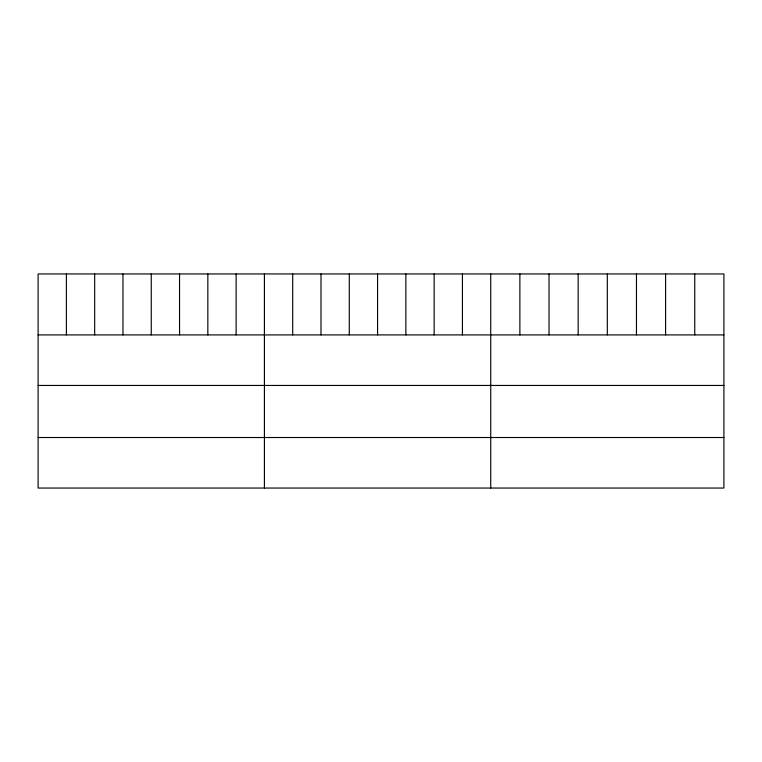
<?xml version="1.0" encoding="UTF-8"?>
<svg xmlns="http://www.w3.org/2000/svg" width="762" height="762" viewBox="0 0 762 762"><rect width="100%" height="100%" fill="white"/><g stroke="black" fill="none" stroke-linecap="round" stroke-linejoin="round"><path stroke-width="1.14" d="M723.9 334.909L723.9 488.051L38.1 488.051L38.1 273.949L723.9 273.949L723.9 334.909L38.1 334.909M38.1 385.448L723.9 385.448M38.1 437.521L723.9 437.521M694.754 273.949L694.754 334.909M665.607 273.949L665.607 334.909M636.461 273.949L636.461 334.909M607.314 273.949L607.314 334.909M578.168 273.949L578.168 334.909M549.021 273.949L549.021 334.909M519.875 273.949L519.875 334.909M490.728 273.949L490.728 488.051M462.439 273.949L462.439 334.909M434.149 273.949L434.149 334.909M405.86 273.949L405.86 334.909M377.571 273.949L377.571 334.909M349.282 273.949L349.282 334.909M320.993 273.949L320.993 334.909M292.703 273.949L292.703 334.909M264.414 273.949L264.414 488.051M236.125 273.949L236.125 334.909M207.835 273.949L207.835 334.909M179.546 273.949L179.546 334.909M151.257 273.949L151.257 334.909M122.968 273.949L122.968 334.909M94.678 273.949L94.678 334.909M66.389 273.949L66.389 334.909"/></g></svg>
